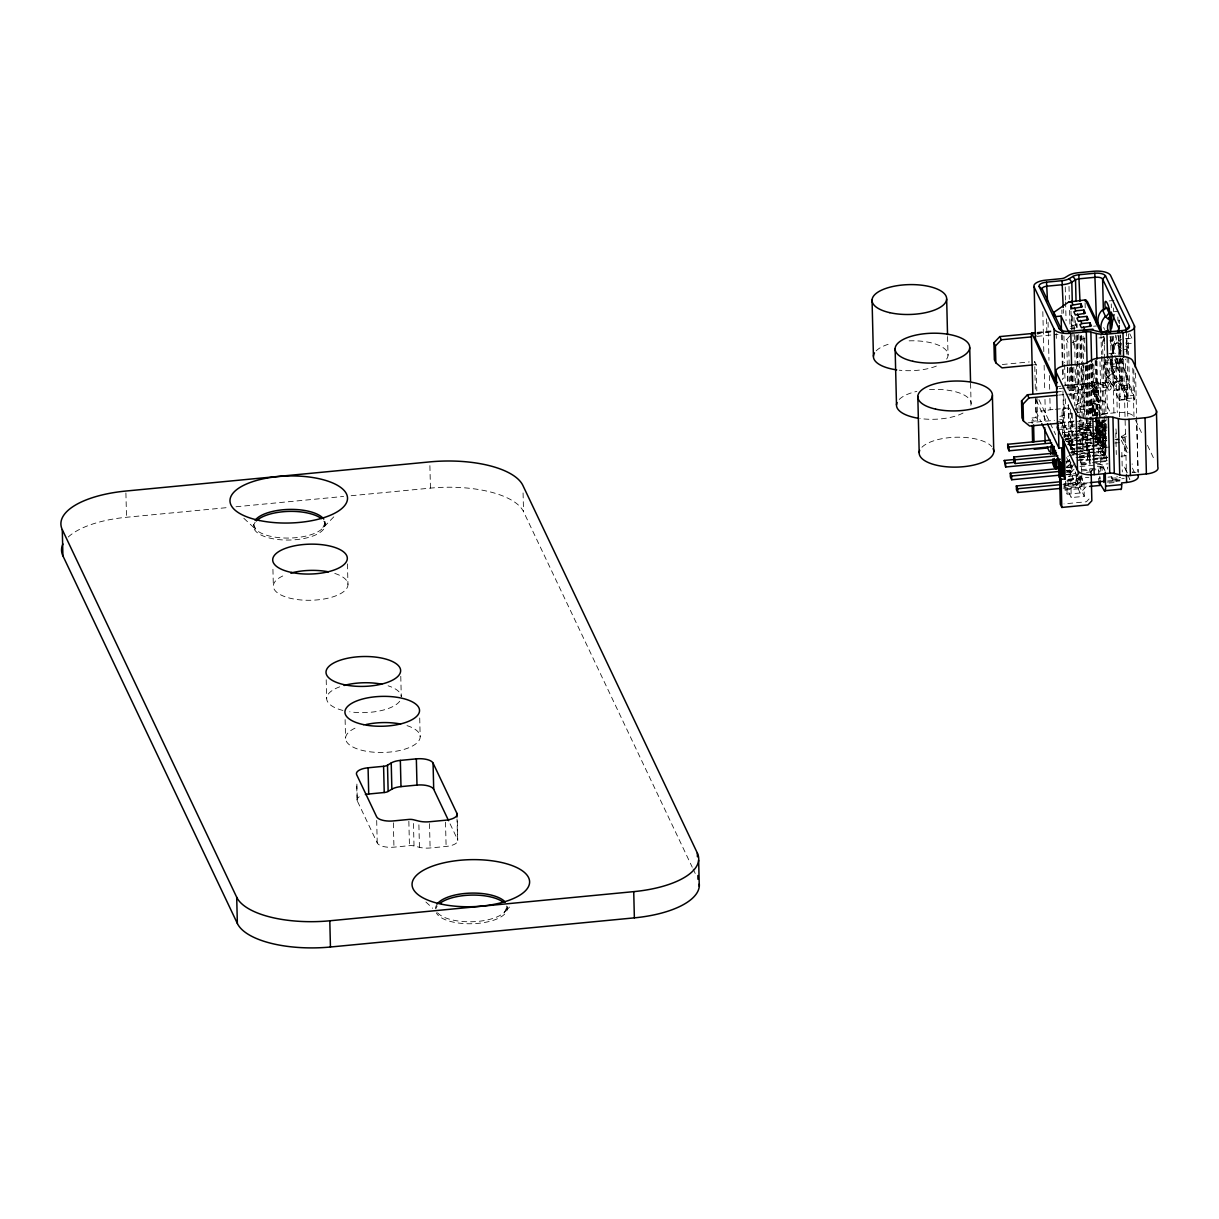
<?xml version="1.0" encoding="UTF-8"?>
<svg xmlns="http://www.w3.org/2000/svg" width="1219" height="1219" viewBox="0 0 1219 1219"><rect width="100%" height="100%" fill="white"/><g stroke="black" fill="none" stroke-linecap="round" stroke-linejoin="round"><path stroke-width="0.75" stroke-dasharray="5 3.75" d="M1128.444 333.854L1128.611 354.912M1136.032 472.362L1132.192 472.164L1136.215 471.768M437.575 912.757A35.778 14.323 -1.4 0 0 477.345 921.442A35.778 14.323 -1.4 0 0 507.195 906.646L504.468 912.239L509.542 907.043M1104.734 359.59L1104.185 362.378L1108.711 371.947L1114.623 372.648L1118.036 358.096M1110.783 359.575L1110.082 363.079L1114.623 372.648M1111.682 355.11L1115.781 335.073M1118.966 319.972L1118.432 322.441M1117.214 335.225L1113.038 353.525M1121.48 343.148L1119.118 353.449M1111.621 359.59L1108.711 371.947M1133.777 369.555L1134.904 397.805C1136.138 401.584 1124.802 402.529 1126.859 398.583L1125.289 359.026M1102.845 354.485L1102.433 337.617L1103.225 336.185M1110.539 336.566L1111.393 368.549L1119.621 367.666L1119.316 354.638M1120.627 358.127L1129.983 387.459L1129.754 389.288L1121.663 390.08L1121.952 388.221L1129.983 387.459L1134.615 399.664M1117.32 438.596L1116.116 439.937L1120.139 439.541M1125.899 342.829L1128.55 348.421L1126.066 351.529M1121.45 348.268C1114.806 344.459 1117.777 342.387 1121.45 339.354M1067.326 365.761L1066.686 339.552L1070.312 335.499M1069.596 459.578L1066.061 463.296L1067.57 466.481L1071.105 462.763M1074.975 463.479L1069.093 469.665L1070.602 472.85L1066.869 473.216M1070.602 472.85L1074.137 469.132M1068.377 476.4L1072.111 476.05L1075.646 472.332M1068.027 479.768L1073.619 479.235L1079.516 473.033M1063.943 483.486L1075.143 482.419L1081.024 476.218L1082.533 479.402L1076.651 485.604L1063.593 486.853M1065.101 490.053L1078.16 488.789L1084.057 482.602L1086.038 486.777L1080.156 492.979L1067.097 494.228L1065.101 490.053L1064.964 484.431L1084.057 482.602M1089.024 498.998L1086.419 501.756L1064.035 503.904M333.793 516.856L322.395 528.543L325.123 522.951L325.153 524.566M1121.663 390.08L1120.413 334.951M1108.071 376.808L1112.81 372.968L1118.966 380.176L1121.983 386.545L1117.259 390.385L1111.85 384.777L1108.071 376.808L1114.227 384.015L1117.259 390.385M1111.85 384.777L1116.589 380.938L1112.81 372.968M1114.227 384.015L1118.966 380.176M1118.707 381.318L1126.798 376.244L1127.621 377.966A6.141 2.453 -1.4 0 1 1122.714 380.922L1118.707 381.318L1119.575 416.898M1121.434 436.661L1128.169 432.44M1091.081 449.476L1071.227 448.577L1069.261 444.432L1072.918 442.207L1072.187 412.251M1076.072 404.982L1078.541 403.504A6.141 2.453 -1.4 0 1 1082.457 402.407L1098.456 400.868A6.141 2.453 -1.4 0 1 1105.618 402.681L1111.179 414.399M1129.663 389.303L1128.626 356.786M1072.065 342.554L1085.657 337.998M1059.829 416.395L1071.958 413.271M1126.569 400.442L1125.731 396.19L1133.761 395.428L1121.008 357.898M1098.395 402.285L1100.407 402.087M1106.822 356.344L1110.6 364.313L1118.631 363.552L1119.484 367.803M1119.423 400.274L1127.453 399.497M1109.168 300.925L1113.983 300.453M1114.379 311.622L1117.594 311.317M1070.206 328.475L1075.417 327.972M1093.55 326.235L1096.628 325.945M1037.217 332.315L1052.058 330.882M1037.674 334.265A14.308 5.729 -1.4 0 1 1046.847 331.675L1052.012 331.187M1036.958 333.031L1051.814 331.598M1036.973 333.168L1051.875 331.736M1037.14 336.337L1058.001 334.341M1098.928 337.953L1102.433 337.617M1125.457 338.775L1131.887 338.166L1132.161 339.004M1120.032 335.195L1120.291 342.981L1112.246 343.758L1112.475 352.916M1126.295 343.804L1132.725 343.179M1118.966 353.556L1118.935 350.097L1126.966 349.32L1126.859 334.753M1108.894 353.647L1113.724 353.19L1113.587 336.231M1002.292 364.511L1029.263 361.936M1032.143 364.984L1036.165 364.603L1036.805 390.827M1111.743 366.706L1119.773 365.944M1065.132 384.808A14.308 5.729 -1.4 0 0 1072.065 384.823L1087.577 383.345A6.125 2.453 -1.4 0 1 1090.533 383.345A6.826 6.293 17 0 1 1092.163 384.594L1092.864 385.295L1066.777 387.794M1093.382 382.583L1097.999 382.141A6.141 2.453 -1.4 0 1 1105.161 383.955L1105.983 385.661L1093.382 382.583L1092.91 363.856M1057.132 386.56L1060.85 386.194M1062.694 386.012L1090.533 383.345M1068.926 390.781L1107.263 387.109A2.56 2.301 -25.4 0 0 1109.717 384.518A2.56 2.301 -25.4 0 0 1107.157 382.416L1092.818 383.802L1097.572 384.991A14.308 5.729 -1.4 0 0 1108.239 385.646L1108.665 385.615A2.56 2.301 -25.4 0 1 1111.24 387.703A2.56 2.301 -25.4 0 1 1108.787 390.293L1066.076 394.392M1126.463 331.141L1128.032 395.779A6.141 0.99 84.5 0 1 1127.042 399.009L1118.996 399.786L1114.471 390.217A6.141 0.99 84.5 0 1 1113.191 382.217L1121.221 381.44L1120.291 342.981M1059.341 388.511L1064.918 387.977M1091.919 386.149L1095.942 385.768L1096.887 387.764L1092.864 388.145L1091.919 386.149L1092.026 390.278L1092.971 392.274L1096.993 391.893L1098.121 394.286L1094.113 394.666L1094.007 390.537L1098.029 390.156L1100.894 400.122A6.141 0.99 84.5 0 1 1099.919 401.615L1097.908 401.813L1093.367 392.244A6.141 0.99 84.5 0 1 1092.209 386.24L1094.22 386.057L1096.049 389.897L1092.026 390.278M1057.543 391.878L1061.338 391.512M1120.81 385.829L1128.855 385.067M1058.641 395.093L1064.217 394.56M1114.471 390.217L1122.501 389.455A6.141 0.99 84.5 0 1 1121.221 381.44M1094.007 390.537L1094.952 392.533L1098.974 392.137M1094.113 394.666L1095.058 396.663L1099.066 396.266M1118.996 399.786A6.141 0.99 84.5 0 0 1120.002 396.556L1128.032 395.779M1097.908 401.813A6.141 0.99 84.5 0 0 1098.883 400.32L1100.894 400.122M1126.859 398.583L1134.904 397.805M1091.447 403.291L1092.437 403.199A3.063 1.234 -1.4 0 1 1096.018 404.098L1096.216 404.495A3.063 1.234 -1.4 0 1 1093.763 405.988L1092.757 406.079L1091.447 403.291L1091.858 420.144M1100.666 407.74L1099.157 404.54L1079.074 406.476L1080.583 409.66L1100.666 407.74L1101.275 432.654L1092.407 433.492M1044.973 399.436L1045.293 412.753A6.141 2.453 -1.4 0 1 1050.184 409.782L1053.643 409.462M1055.364 409.294L1065.696 408.304A14.308 5.729 -1.4 0 0 1069.642 407.679M1035.784 398.43L1036.104 411.534L1044.333 410.757L1044.607 421.987M1094.601 415.283L1094.464 409.66L1095.47 409.569A3.063 1.234 -1.4 0 1 1099.05 410.483L1099.401 415.42M1077.2 412.479L1087.744 411.473L1090.136 412.083L1091.645 415.268L1106.715 413.82M1032.005 417.995L1036.028 417.599L1037.537 420.784L1033.514 421.18L1032.005 417.995L1032.143 423.602M1094.464 409.66L1095.79 412.449L1096.795 412.357A3.063 1.234 -1.4 0 0 1099.233 410.879M1093.458 416.014A14.308 5.729 -1.4 0 1 1101.275 414.125L1117.274 412.586A14.308 5.729 -1.4 0 1 1133.198 415.755M1028.105 422.856L1054.465 420.326M1059.57 419.839L1062.252 419.58L1072.918 442.207M1060.682 423.633A14.308 5.729 -1.4 0 1 1069.002 421.515L1074.168 421.012M1059.936 423.008L1086.144 420.494M1058.382 423.283L1063.76 422.764L1058.336 421.439M1092.498 421.576L1097.527 421.088A14.308 5.729 -1.4 0 1 1105.785 421.286M1078.266 423.222L1086.632 422.414L1088.14 425.599L1078.099 426.559M1094.662 421.637L1105.968 420.555M1072.705 454.276L1102.479 451.426L1101.153 448.638L1100.513 422.414L1101.519 422.323A3.063 1.234 -1.4 0 1 1105.1 423.222L1106.029 453.59A3.063 1.234 -1.4 0 1 1103.576 455.083L1092.285 456.165M1061.444 426.193L1091.401 423.313M68.218 537.046A79.738 31.923 -1.4 0 1 126.517 517.267L228.456 507.485M235.998 506.769L343.606 496.438M351.148 495.722L430.444 488.118A79.738 31.923 -1.4 0 1 523.53 511.675L692.255 867.242M1060.865 427.945L1074.427 426.635M1077.946 426.3L1090.441 425.096M1105.603 423.922L1096.186 424.822L1097.694 428.021L1110.875 426.757M1087.759 426.193L1089.116 430.475L1087.759 426.193L1104.429 424.593L1106.06 428.006M1100.513 422.414L1101.839 425.202L1102.845 425.111A3.063 1.234 -1.4 0 0 1105.283 423.618M1057.345 429.911L1091.035 426.68M1087.79 427.686L1104.475 426.086L1106.09 429.515M1078.327 428.875L1090.822 427.686M1081.131 432.943L1091.173 431.968L1089.664 428.783L1079.607 429.743L1081.162 433.08L1090.594 432.166L1092.727 436.646M1089.085 428.981L1079.638 429.88L1079.379 420.296M1073.329 431.267L1063.958 432.166L1065.284 434.97L1065.421 440.592M1075.204 431.099L1090.213 429.652M1062.602 432.745L1073.832 431.663M1075.707 431.48L1090.685 430.048M1092.376 459.03L1105.511 457.765L1104.185 454.977L1103.545 428.783L1104.551 428.692A3.063 1.234 -1.4 0 1 1106.319 428.738M1092.666 430.139L1099.767 429.454L1101.275 432.654M1065.635 439.114L1099.325 435.884L1099.203 431.206L1106.745 430.475M1065.284 434.97L1091.523 432.44M1103.545 428.783L1104.871 431.587L1105.862 431.48L1106.227 446.444M1064.111 435.93L1097.801 432.699L1099.325 435.884M1090.502 433.903L1078.007 435.107L1082.381 446.459L1098.456 444.905L1098.426 437.789L1095.744 430.825M1063.928 437.012L1082.198 435.259L1084.148 439.312L1081.603 335.301M1092.681 435.168L1082.64 436.128L1082.274 420.997M1099.203 431.206L1100.711 434.391L1106.364 433.842M1065.345 438.749L1091.386 436.25M1063.425 439.983L1083.523 438.063L1083.843 451.167L1071.531 452.34M1093.428 438.139L1106.395 436.905M1078.983 430.597L1082.35 439.328L1098.426 437.789M1065.97 441.202L1077.23 440.12M1079.12 439.937L1094.144 438.49M1096.018 438.322L1105.999 437.21M1066.655 441.537L1074.107 440.821M1075.966 440.638L1090.853 439.206M1095.317 439.465L1106.441 438.398M1067.981 442.238L1100.833 439.069L1102.342 442.268L1070.526 445.316M1121.419 437.377L1124.101 437.118A6.141 2.453 -1.4 0 0 1127.666 436.204M1067.478 444.386L1106.913 440.608M1115.05 439.678L1118.813 439.328M1069.292 445.042L1098.136 442.223L1099.447 445.011L1091.95 445.727M1069.916 445.605L1077.23 444.905M1079.044 444.737L1086.358 444.036L1087.531 458.938L1078.739 459.776M1087.18 445.682L1090.761 445.484M1092.194 445.209L1106.745 443.945M1114.669 443.046L1120.322 442.512M1090.076 445.91L1071.333 447.708L1070.008 444.92L1070.099 448.668M1070.16 448.683L1073.909 448.318M1075.783 448.135L1090.761 446.703M1092.056 446.565L1103.865 445.453L1105.374 448.638L1092.27 449.887M1070.206 449.552L1077.246 448.882M1078.998 448.714L1082.518 448.379L1083.843 451.167M1081.101 464.759L1089.893 463.921L1088.719 449.019L1094.053 448.501M1095.82 448.333L1110.037 446.962M1071.394 451.487L1105.145 448.135M1075.417 451.502L1090.396 450.07M1069.474 452.737L1089.573 450.801L1089.893 463.921M1072.019 453.94L1077.657 453.407M1079.531 453.224L1094.555 451.792M1096.43 451.609L1105.816 450.71M1074.03 454.992L1066.503 455.723A6.141 2.453 -1.4 0 0 1068.301 456.394M1075.905 454.809L1102.25 452.295A3.063 1.234 -1.4 0 1 1105.831 453.194L1105.1 423.222M1079.272 455.906L1087.897 455.068A14.308 5.729 -1.4 0 1 1090.67 454.916M1079.165 456.592L1090.426 455.51M1092.315 455.327L1105.45 454.077M1076.057 457.674L1104.185 454.977M1079.105 457.43L1090.396 456.333M1079.638 457.811L1086.678 457.14M1079.623 458.009L1090.578 456.957M1095.028 458.405L1107.477 457.216M1066.153 461.193L1069.947 460.843L1068.621 458.054M1065.955 461.513L1069.688 461.163L1070.343 462.55L1066.625 462.915M1077.383 460.462L1090.502 459.197M1120.992 456.196L1124.558 455.845A6.141 2.453 -1.4 0 0 1127.712 455.129M1090.929 460.005L1080.171 461.041L1081.497 463.829L1081.725 473.201M1092.727 459.822L1105.283 458.618A3.063 1.234 -1.4 0 1 1107.812 458.832M1080.247 462.961L1089.039 462.123M1094.769 461.757L1107.202 460.569M1081.497 463.829L1090.456 462.961M1092.254 462.793L1106.593 461.407A3.063 1.234 -1.4 0 0 1107.705 461.209M1066.259 466.283L1072.354 465.597M1081.009 464.957L1090.136 464.073M1066.076 467.654L1076.484 466.664M1066.793 467.791L1070.556 467.441L1071.882 470.229L1066.229 470.763M1079.943 466.511L1108.117 463.814M1065.863 471.006L1074.533 470.184M1081.466 469.696L1107.751 467.182M1067.097 471.524L1074.67 470.793L1075.996 473.582L1066.534 474.496M1066.518 472.408L1073.467 471.738M1082.182 470.9L1098.456 469.528L1099.782 472.317M1086.54 472.362L1093.58 471.692M1066.412 474.8L1075.737 473.917L1076.392 475.303L1068.941 476.019M1067.996 479.341L1088.902 477.345M1068.591 479.387L1077.916 478.488L1078.571 479.89L1078.373 471.463M1066.93 480.911L1082.533 479.402M1067.189 481.094L1076.606 480.179L1077.931 482.983L1062.861 484.415M1107.995 477.162L1111.774 476.797L1113.13 481.078L1120.535 480.377M1111.774 476.797L1111.804 478.29L1120.688 477.437M1113.099 479.585L1124.208 478.518M1063.699 485.177L1080.72 483.547L1082.045 486.335L1063.136 488.149M1080.004 487.356L1066.96 488.606L1071.211 497.581L1084.27 496.316L1080.004 487.356L1079.684 474.252L1083.95 483.212L1088.46 482.785M1107.599 480.941L1120.109 479.905M1064.964 484.431L1065.635 485.817L1088.232 483.653M1107.309 482.099L1119.941 480.972L1116.863 476.157M1109.077 483.044L1116.223 482.358L1116.025 477.696M356.893 784.076L357.304 800.929L377.235 842.923A14.323 5.729 -1.4 0 0 393.95 847.159L409.447 845.666A6.141 2.453 -1.4 0 1 414.018 845.956L419.443 847.312A14.308 5.729 -1.4 0 0 430.109 847.982L446.108 846.443A14.323 5.729 -1.4 0 0 457.521 839.51L457.018 818.909M1104.185 362.378L1110.082 363.079M1095.454 455.175A14.308 5.729 -1.4 0 1 1098.548 455.738L1103.987 457.095A6.141 2.453 -1.4 0 0 1107.66 457.445M1125.64 346.044L1128.55 348.421M1117.853 342.554L1120.764 344.931M243.83 518.288L255.99 529.579L253.582 524.505L253.963 528.376M425.903 901.999L432.654 908.262M1121.983 386.545L1116.589 380.938M1111.347 368.504L1110.6 364.313M1111.027 386.834L1109.503 383.65M1105.633 373.136L1109.381 381.029M1110.905 369.951L1115.126 378.85M1129.815 333.793L1131.887 338.166M1104.597 329.465L1103.789 327.759A6.141 2.453 -1.4 0 0 1103.652 327.53M1114.852 355.582L1118.631 363.552L1116.863 358.02M1115.217 359.91L1127.438 395.764M1108.62 356.177L1112.368 364.054M1123.75 388.053L1127.529 396.023M1121.952 388.221L1127.042 399.009M1135.575 420.159L1142.721 435.229M1147.475 445.27L1154.622 460.325M1107.157 382.416L1108.665 385.615M1107.263 387.109L1108.787 390.293M1121.51 436.143L1129.449 452.874M1121.282 440.181L1127.758 453.834M1134.569 472.637L1132.299 467.852L1132.146 463.875M1099.919 401.615L1095.378 392.046A6.141 0.99 84.5 0 1 1094.22 386.057M1092.209 386.24L1098.883 400.32M1066.686 339.552L1067.996 342.31M1127.331 472.865L1124.101 466.024L1129.8 479.478L1129.769 477.985M1102.235 437.575L1103.744 440.76M1094.875 426.528L1096.292 429.515M1096.338 417.203L1096.948 434.436A3.063 1.234 -1.4 0 1 1095.607 435.716M1099.05 410.483L1099.965 440.836A3.063 1.234 -1.4 0 1 1097.527 442.329L1096.795 412.357M1102.174 420.585L1102.997 447.175A3.063 1.234 -1.4 0 1 1100.544 448.668L1099.858 420.601M1095.104 435.884L1096.43 438.672L1095.79 412.449M1090.639 433.674L1092.757 438.154M1111.804 478.29L1113.13 481.078M1075.539 408.487L1077.047 411.672M1103.134 466.648L1104.658 469.833M1087.211 445.819L1085.672 442.497L1083.036 334.707M1088.719 449.019L1089.573 450.801M1069.261 444.432L1068.301 405.104A7.162 6.461 -25.4 0 0 1062.069 412.281L1063.577 415.481A7.162 6.461 -25.4 0 1 1069.764 408.35M1091.188 473.642L1089.679 470.458A7.162 6.461 -25.4 0 1 1091.173 466.146M1036.165 364.603L1034.657 361.418L1035.388 391.375M1071.867 465.749L1072.522 467.136M1038.908 399.68L1055.654 434.589M1066.534 457.521L1070.434 465.734M1036.089 399.954L1046.694 422.292M1072.111 476.05L1073.619 479.235M1075.143 482.419L1076.651 485.604M1078.16 488.789L1080.156 492.979M1036.104 411.534L1040.996 421.85M693.078 868.964L696.339 875.836M450.085 823.831L457.521 839.51M1114.486 377.448L1114.958 378.469M1115.934 428.905L1116.421 434.391M1094.083 433.568L1098.456 444.905M1109.976 336.673L1115.415 353.525M1103.561 336.734L1104.719 340.299M1112.307 363.887L1110.92 359.559M1114.196 353.525L1109.275 338.074M1123.522 387.383L1114.669 359.59M1104.749 344.078L1102.433 336.794M1117.092 363.658L1123.049 362.195A10.285 9.295 -44.5 0 1 1122.745 357.99M1099.812 476.126L1099.949 479.25L1099.873 476.218M1119.423 320.186L1119.575 323.812M1117.823 316.97L1117.975 320.734M1118.57 335.804L1119.24 352.748M1112.018 336.505L1112.246 343.24M1136.824 425.568L1138.196 472.85M357.06 799.816L356.695 784.67M1135.544 373.105L1137.967 471.723M1132.786 368.123L1133.975 416.822M1126.798 376.244L1127.804 417.447M1123.628 359.163L1126.402 472.972M1122.166 358.447L1122.714 380.922M1124.101 437.118L1124.558 455.845M1121.846 452.356L1122.318 471.936M1119.057 358.096L1120.002 396.556M1115.949 358.264L1117.274 412.586M1115.781 432.943L1116.314 454.565M1112.657 360.245L1113.191 382.217M1111.256 303.927L1111.362 307.721M1112.048 336.17L1112.475 353.251M1112.52 355.14L1113.953 413.942M1107.599 359.895L1108.239 385.646M1106.166 359.986L1107.477 413.729M1105.343 359.437L1105.983 385.661M1107.431 467.624L1107.461 469.132M1104.064 336.627L1106.273 426.543M1106.456 455.799L1106.593 461.407M1104.871 431.587L1105.511 457.765M1102.89 356.359L1104.307 414.414M1104.353 416.288L1105.283 458.618M1100.955 333.473L1101.473 354.394M1101.519 356.298L1102.966 415.252M1103.012 417.157L1103.987 457.095M1102.845 425.111L1103.576 455.083M1102.357 420.997L1102.997 447.175M1101.839 425.202L1102.479 451.426M1099.995 361.677L1101.275 414.125M1101.519 422.323L1102.25 452.295M1102.159 470.488L1101.763 454.291L1100.239 451.106L1100.772 472.713M1100.711 434.391L1100.833 439.069M1099.157 404.54L1099.965 440.836L1099.919 436.829M1097.999 382.141L1098.456 400.868M1098.029 390.156L1098.121 394.286M1098.852 420.707L1099.447 445.011M1096.993 361.068L1097.572 384.991M1096.231 360.641L1098.548 455.738M1096.033 360.397L1097.39 415.405M1097.588 419.793L1098.136 442.223M1098.456 469.528L1098.73 480.774M1095.165 360.443L1097.222 444.722L1095.713 441.537L1095.576 435.914M1096.018 404.098L1096.292 415.329M1094.952 392.533L1095.058 396.663M1095.47 409.569L1095.607 415.191M1095.652 417.066L1096.201 439.541A3.063 1.234 -1.4 0 1 1099.782 440.44M1093.839 364.74L1095.073 415.313M1093.763 405.988L1093.992 415.344M1092.361 363.43L1093.641 415.877M1091.66 363.978L1092.163 384.594M1092.757 406.079L1092.986 415.45M1092.437 403.199L1092.773 416.288M1090.944 363.993L1092.224 416.426M1090.868 364.237L1092.148 416.685M1089.527 364.542L1090.761 415.115M1090.807 416.989L1090.99 424.486M1089.024 365.197L1090.35 419.504M1090.396 421.378L1090.99 445.727M1088.095 365.106L1089.436 419.427M1089.481 421.302L1089.664 428.783M1087.119 364.938L1087.577 383.345M1087.135 366.477L1088.323 415.176M1085.093 302.845L1085.23 308.453M1086.678 365.67L1088.14 425.599M1085.702 365.685L1086.921 415.13M1086.967 417.035L1087.897 455.068M1084.544 337.892L1084.91 353.022M1085.26 366.218L1087.531 458.938M1083.188 365.7L1084.422 416.273M1080.842 335.956L1081.527 364.435M1081.573 366.325L1082.457 402.407M1083.95 483.212L1084.27 496.316M1080.186 335.895L1080.796 360.489M1080.979 368.047L1082.228 419.107M1082.198 435.259L1082.518 448.379M1078.724 334.6L1079.364 361.083M1079.424 362.972L1080.72 415.069M1080.704 415.923L1081.162 433.08M1081.771 475.075L1082.045 486.335M1077.032 323.858L1077.124 327.637M1077.306 335.195L1079.333 418.407M1080.537 476.05L1080.72 483.547M1076.59 323.629L1076.682 327.423M1076.88 335.027L1078.541 403.504M1075.508 320.658L1075.691 328.231M1075.889 335.789L1076.529 362.272M1076.575 364.161L1077.779 413.332M1074 317.473L1074.366 332.604M1074.411 334.494L1076.27 410.133M1077.748 471.753L1077.931 482.983M1072.537 316.178L1072.964 329.663M1072.903 331.309L1073.436 348.68M1073.787 367.239L1074.823 405.729M1076.468 474.557L1076.606 480.179M1071.303 315.431L1071.623 328.536M1072.583 367.864L1073.406 401.584M1070.983 311.104L1071.44 330.014M1072.37 367.833L1073.192 401.874M1074.122 448.287L1074.259 453.91M1071.623 366.431L1072.065 384.823M1069.002 286.389L1069.307 299.264M1069.581 310.296L1069.992 326.86A14.308 5.729 -1.4 0 1 1077.093 324.544M1071.09 367.33L1071.867 399.146M1070.206 367.178L1070.891 395.703M1071.318 412.814L1072.293 452.752M1068.834 351.179L1069.215 366.172M1069.261 368.031L1069.947 396.129M1070.267 409.249L1071.471 453.346M1071.745 464.591L1071.882 470.229M1070.419 461.803L1071.211 497.581M1067.676 367.193L1068.316 393.417M1068.591 404.647L1069.002 421.515M1069.566 445.834L1069.383 438.322L1068.073 435.533L1068.301 444.92M1067.372 367.635L1067.89 388.252M1065.238 286.953L1065.558 300.072M1065.604 301.946L1066.061 320.688M1063.288 309.397L1063.379 313.207M1063.928 336.033L1064.583 362.652M1064.629 364.557L1065.147 385.478M1065.467 398.796L1065.696 408.304M1066.96 488.606L1067.097 494.228M1061.856 309.961L1061.947 313.633M1062.298 334.935L1063.09 367.269M1063.136 369.174L1063.364 378.682M1063.791 395.794L1064.812 437.636M1065.513 481.139L1065.635 485.817M1061.566 334.798L1062.663 379.734M1062.938 390.964L1064.096 437.804M1062.069 412.281L1062.618 434.573M1056.187 333.397L1056.37 340.893M1048.05 322.304L1048.98 360.336M1049.346 375.559L1049.727 390.766M1049.909 398.369L1050.184 409.782M1046.527 318.799L1046.847 331.675M1042.824 311.607L1043.814 351.895M1044.134 365.212L1044.744 390.278M1036.988 398.308L1037.537 420.784M1035.571 398.872L1036.028 417.599M970.583 383.269L971.086 403.87M947.574 336.535L948.032 355.262M523.073 492.948L523.53 511.675M457.293 820.814L457.765 840.638M445.514 822.094L446.108 846.443M429.896 465.643L430.444 488.118M429.515 823.633L430.109 847.982M419.717 717.991L420.174 736.718M418.894 824.836L419.443 847.312M413.47 823.48L414.018 845.956M408.853 821.316L409.447 845.666M400.777 676.271L401.28 696.872A37.317 14.933 -1.4 0 0 388.084 685.794M393.356 822.81L393.95 847.159M376.686 820.448L377.235 842.923M347.461 563.909L347.964 584.51M345.114 719.606L345.571 738.333M326.204 679.76L326.662 698.502M272.934 569.288L273.346 586.141M125.907 492.918L126.517 517.267M507.195 906.646L507.226 908.262M1127.042 354.79L1126.966 349.32M1118.829 335.53L1118.935 350.097M1113.358 307.95L1113.389 311.729M1082.35 439.328L1082.381 446.459M1095.47 433.278A3.063 1.234 -1.4 0 1 1096.75 434.025M1102.814 446.779A3.063 1.234 -1.4 0 0 1099.233 445.88L1098.502 415.938A3.063 1.234 -1.4 0 1 1100.269 415.984M1113.282 372.572A12.312 11.459 49.2 0 1 1110.265 363.11M1117.351 380.206A12.175 9.234 -11.5 0 1 1113.328 372.664M1111.88 384.762A18.498 14.948 -48.9 0 1 1109.442 371.963M1107.873 376.976A18.529 17.538 -13.7 0 1 1104.292 362.409M1113.206 353.388A16.319 15.314 9.8 0 1 1117.214 342.021M1117.518 363.43A16.319 13.211 -45.2 0 1 1121.922 349.792M1119.332 353.586A10.285 9.082 -9.8 0 1 1121.51 346.882M1077.291 412.251A7.162 6.461 -25.4 0 1 1077.474 412.86M1075.783 409.066A7.162 6.461 -25.4 0 1 1075.966 409.675M1095.851 463.327A7.162 6.461 -25.4 0 1 1103.728 469.117M1097.374 466.511A7.162 6.461 -25.4 0 1 1105.084 471.037M1091.295 472.347A7.162 6.461 -25.4 0 1 1092.681 469.33M324.894 521.366A35.778 14.323 -1.4 0 1 289.619 538.051A35.778 14.323 -1.4 0 1 253.765 523.042M323.812 521.107A35.778 14.323 -1.4 0 1 289.132 540.047A35.778 14.323 -1.4 0 1 255.137 522.311M435.655 908.201A35.778 14.323 -1.4 0 1 436.707 904.711M506.632 906.037A35.778 14.323 -1.4 0 1 478.092 923.362A35.778 14.323 -1.4 0 1 436.326 912.787M435.853 908.81A35.778 14.323 -1.4 0 1 437.21 906.007M357.304 800.929A14.323 5.729 -1.4 0 1 362.409 795.291M406.994 725.625A37.317 14.933 -1.4 0 1 410.498 747.003A37.317 14.933 -1.4 0 1 356.877 748.771A37.317 14.933 -1.4 0 1 357.045 727.286M399.71 701.245A37.317 14.933 -1.4 0 1 349.685 711.789M342.92 710.448A37.317 14.933 -1.4 0 1 341 686.388M334.768 573.433A37.317 14.933 -1.4 0 1 338.272 594.811A37.317 14.933 -1.4 0 1 284.652 596.579A37.317 14.933 -1.4 0 1 284.819 575.078M909.115 340.848A37.317 14.933 -1.4 0 1 946.218 359.62M936.36 366.081A37.317 14.933 -1.4 0 1 899.211 370.195M876.156 350.843A37.317 14.933 -1.4 0 1 891.455 343.347M929.533 389.592A37.317 14.933 -1.4 0 1 970.004 407.192M963.025 413.043A37.317 14.933 -1.4 0 1 919.781 418.483M899.226 399.451A37.317 14.933 -1.4 0 1 916.84 391.39M921.914 447.266A37.317 14.933 -1.4 0 1 957.54 437.21A37.317 14.933 -1.4 0 1 991.794 446.611"/><path stroke-width="1.5" d="M1110.357 332.117L1114.059 314.593M1119.362 325.656L1117.899 332.162M1103.896 482.495L1103.865 474.328M1032.828 393.082L1031.381 333.701L1035.358 332.482M1069.368 332.939L1069.855 331.324L1092.955 329.16M1084.88 331.461L1085.367 329.846A11.245 4.495 -1.4 0 1 1093.748 330.364L1099.172 331.72A9.203 3.687 -1.4 0 0 1106.029 332.147L1122.029 330.608A9.203 3.687 -1.4 0 0 1129.373 326.159L1105.542 275.966A9.203 3.687 -1.4 0 0 1094.799 273.239L1078.8 274.778A9.203 3.687 -1.4 0 0 1072.933 276.423L1069.215 278.663A11.245 4.495 -1.4 0 1 1062.039 280.675L1046.527 282.168A9.203 3.687 -1.4 0 0 1039.197 286.617L1059.128 328.612L1062.206 331.126L1042.275 289.132L1039.197 286.617M1105.526 333.762L1106.029 332.147M1121.526 332.223L1122.029 330.608M1111.103 319.439L1110.113 320.627A10.285 9.295 -44.5 0 0 1107.934 330.319L1108.528 332.193M1108.604 317.443L1110.113 320.627L1105.755 317.062L1109.061 312.978L1106.425 307.401L1109.32 309.778M1032.143 364.984L1002.018 367.879L995.847 362.835L994.338 359.651L993.927 342.783L999.809 336.596L1035.099 333.214M995.847 362.835L995.435 345.983L1001.332 339.781L1031.457 336.886M1105.542 275.966L1102.601 279.06L1103.378 310.906M1058.382 423.283L1029.613 426.041L1023.457 421.012L1021.949 417.812L1021.522 400.96L1027.419 394.758L1057.543 391.878M1023.457 421.012L1023.046 404.144L1028.927 397.958L1056.782 395.276M1125.777 330.913A6.141 2.453 -1.4 0 0 1126.417 329.267L1129.373 326.159M1106.364 307.447L1102.829 310.586L1105.755 317.062M1053.902 316.148L1053.81 312.399L1068.606 302.068L1085.382 299.889L1087.424 301.565L1102.479 333.29M456.881 813.302A14.323 5.729 -1.4 0 1 445.468 820.219L429.469 821.758A14.308 5.729 -1.4 0 1 418.803 821.088L413.378 819.732A6.141 2.453 -1.4 0 0 408.807 819.442L393.31 820.936A14.323 5.729 -1.4 0 1 376.595 816.7L356.664 774.705A14.323 5.729 -1.4 0 1 368.077 767.787L383.589 766.294A6.141 2.453 -1.4 0 0 387.505 765.197L391.223 762.957A14.308 5.729 -1.4 0 1 400.35 760.397L416.349 758.858A14.323 5.729 -1.4 0 1 433.065 763.094L456.881 813.302L456.973 817.035M365.38 794.498A14.323 5.729 -1.4 0 1 368.717 794.011L384.229 792.518A6.141 2.453 -1.4 0 0 388.145 791.421L391.863 789.181A14.308 5.729 -1.4 0 1 400.99 786.621L416.989 785.082A14.323 5.729 -1.4 0 1 433.705 789.318L448.592 820.692M1085.047 300.971L1086.22 300.331M1070.831 305.436L1080.857 303.653L1082.381 306.838L1072.354 308.62L1070.831 305.436L1070.937 309.215M1075.859 310.799L1073.863 311.805L1075.371 314.99L1085.398 313.222L1083.889 310.037L1075.859 310.799L1074.335 307.615M1078.876 317.169L1076.895 318.174L1078.404 321.359L1088.43 319.591L1086.906 316.407L1078.876 317.169L1077.367 313.984M1081.908 323.553L1079.912 324.559L1081.421 327.743L1091.447 325.961L1089.938 322.776L1081.908 323.553L1080.384 320.368M1082.944 330.928L1084.925 329.922L1083.417 326.738M1107.919 330.319L1102.144 332.33L1102.494 333.427M1031.381 333.701L1035.099 333.351M1034.169 287.09L1054.1 329.084A14.308 5.729 -1.4 0 0 1070.815 333.32L1086.312 331.827A6.141 2.453 -1.4 0 1 1090.883 332.117L1096.308 333.473A14.308 5.729 -1.4 0 0 1106.974 334.143L1122.973 332.604A14.308 5.729 -1.4 0 0 1134.386 325.686L1110.57 275.479A14.308 5.729 -1.4 0 0 1093.854 271.243L1077.855 272.782A14.308 5.729 -1.4 0 0 1068.728 275.342L1065.01 277.582A6.141 2.453 -1.4 0 1 1061.094 278.679L1045.582 280.172A14.308 5.729 -1.4 0 0 1034.169 287.09L1035.434 338.608L1055.364 380.602A14.308 5.729 -1.4 0 0 1057.437 382.629M1056.218 372.252L1057.589 428.433L1077.52 470.427A14.308 5.729 -1.4 0 0 1094.22 474.663L1109.732 473.17A6.141 2.453 -1.4 0 1 1114.303 473.46L1119.728 474.816A14.308 5.729 -1.4 0 0 1130.394 475.486L1146.393 473.947A14.308 5.729 -1.4 0 0 1157.806 467.014L1156.435 410.833L1132.603 360.626A14.308 5.729 -1.4 0 0 1115.903 356.405L1099.904 357.929A14.308 5.729 -1.4 0 0 1090.776 360.504L1087.043 362.729A6.141 2.453 -1.4 0 1 1083.142 363.826L1067.631 365.319A14.308 5.729 -1.4 0 0 1056.218 372.252L1076.133 414.247A14.308 5.729 -1.4 0 0 1092.849 418.467L1108.361 416.989A6.141 2.453 -1.4 0 1 1112.932 417.264L1118.356 418.62A14.308 5.729 -1.4 0 0 1129.007 419.29L1145.022 417.751A14.308 5.729 -1.4 0 0 1156.435 410.833M1054.237 446.474L1009.073 450.817L1007.763 448.028L1007.671 444.28L1050.458 440.166M1007.671 444.28L1008.982 447.068L1051.784 442.954M1034.2 449.278L1047.258 448.013M1047.502 424.014L1058.93 448.059L1061.734 447.8L1062.191 466.527L1063.395 466.405M1060.286 459.228L1015.122 463.555L1013.812 460.767L1013.72 457.018L1056.507 452.919M1054.816 462.291L1005.66 466.999L1004.243 460.462L1015.549 459.38M1013.72 457.018L1015.031 459.807L1057.833 455.708M1004.243 460.462L1005.568 463.25L1014.985 462.351M1057.163 458.374L1056.751 467.09L1060.21 466.77M1060.865 475.044L1011.709 479.753L1010.383 476.964L1010.292 473.216L1059.265 468.523M1010.292 473.216L1011.618 476.004L1060.576 471.311M1059.616 476.157L1063.623 475.776L1065.147 478.96L1061.124 479.341L1059.616 476.157L1060.301 504.255L1061.81 507.439L1087.927 504.94L1091.843 500.811L1091.188 473.642M1061.246 488.331L1017.758 492.506L1016.433 489.718L1016.341 485.97L1059.661 481.81M1016.341 485.97L1017.667 488.758L1059.098 484.781M1089.969 482.633L1104.033 481.292M1138.058 475.517A14.308 5.729 -1.4 0 1 1126.63 482.45L1121.617 482.937L1121.663 484.613A8.183 1.31 84.5 0 1 1120.49 489.215L1104.414 490.754L1100.148 483.913L1100.01 480.804L1100.102 485.436L1089.557 486.442M1104.414 490.754A8.183 1.31 84.5 0 0 1105.587 486.152L1121.663 484.613M62.276 529.64L236.699 897.23A79.738 31.923 -1.4 0 0 329.8 920.787L633.728 891.638A79.738 31.923 -1.4 0 0 697.329 853.041L522.89 485.452A79.738 31.923 -1.4 0 0 429.804 461.894L125.862 491.044A79.738 31.923 -1.4 0 0 62.276 529.64L62.916 555.864L237.355 923.453A79.738 31.923 -1.4 0 0 330.44 947.011L634.368 917.861A79.738 31.923 -1.4 0 0 699.279 883.988M1068.789 332.254L1061.109 316.087L1055.776 316.544L1053.81 312.399M1068.606 302.068L1070.983 302.312M1072.933 276.423L1075.524 279.882L1076.042 300.803M1069.215 278.663L1071.806 282.122L1072.263 301.139M1126.417 329.267L1102.601 279.06A6.141 2.453 -1.4 0 0 1095.439 277.246L1079.44 278.785A6.141 2.453 -1.4 0 0 1075.524 279.882L1071.806 282.122A14.308 5.729 -1.4 0 1 1062.678 284.682L1047.167 286.16A6.141 2.453 -1.4 0 0 1042.275 289.132M1085.382 299.889L1100.422 331.614M1071.318 301.245L1072.827 304.43M1031.64 332.848L1057.467 388.693M1098.776 482.648L1100.102 485.436M1041.803 423.572L1062.191 466.527M999.809 336.596L1001.332 339.781M1027.419 394.758L1028.927 397.958M1062.678 475.166L1063.349 476.553L1063.075 465.688M1047.243 447.068L1049.376 451.563M1053.536 460.325L1052.866 458.923L1053.003 464.546L1054.511 467.73L1054.283 458.374M1056.751 467.09L1057.406 468.492M993.927 342.783L995.435 345.983M1021.522 400.96L1023.046 404.144M1099.797 328.52L1098.578 324.635A16.319 15.314 9.8 0 1 1102.098 310.144M1094.799 273.239L1096.582 324.071M1078.8 274.778L1079.988 301.261M1062.039 280.675L1063.227 307.508M1046.527 282.168L1047.532 301.383M1111.682 328.201L1111.027 311.912L1118.783 328.246L1118.798 331.888M1110.387 332.802L1109.564 312.079C1109.656 305.999 1103.286 293.215 1105.328 308.727M1145.022 417.751L1146.393 473.947M1134.386 325.686L1135.407 367.407M1129.007 419.29L1130.394 475.486M1122.973 332.604L1123.583 357.258M1126.447 474.861L1126.63 482.45M1118.356 418.62L1119.728 474.816M1112.932 417.264L1114.303 473.46M1106.974 334.143L1107.553 358.051M1108.361 416.989L1109.732 473.17M1105.252 472.302L1105.587 486.152M1096.308 333.473L1096.948 359.224M1090.883 332.117L1091.614 362.104M1092.849 418.467L1094.22 474.663M1089.938 322.776L1090.03 326.524M1086.906 316.407L1086.998 320.155M1086.312 331.827L1087.074 363.11M1083.889 310.037L1083.981 313.771M1080.857 303.653L1080.948 307.401M1076.133 414.247L1077.52 470.427M1070.815 333.32L1071.577 364.588M1061.109 316.087L1061.475 331.05M1064.217 441.507L1065.147 478.96M1062.709 438.307L1063.623 475.776M1061.581 463.068L1061.901 476.172M1061.124 479.341L1061.81 507.439M1060.103 461.757L1060.484 476.736M1058.427 427.458L1058.93 448.059M1058.625 459.746L1059.052 477.299M1054.1 329.084L1055.364 380.602M1055.532 450.314L1055.624 454.062M1055.761 459.685L1055.989 469.056M1054.008 447.129L1054.191 454.626M1052.53 445.194L1052.759 454.245M1051.113 445.621L1050.687 454.352M1044.744 427.61L1045.11 442.588M1033.605 424.928L1034.017 441.781M1032.188 425.477L1032.6 442.345M1017.667 488.758L1017.758 492.506M1015.031 459.807L1015.122 463.555M1011.618 476.004L1011.709 479.753M1008.982 447.068L1009.073 450.817M1005.568 463.25L1005.66 466.999M992.403 395.505L993.775 451.685M969.714 347.689L970.537 381.395M946.66 299.082L947.529 334.661M917.816 396.449L919.187 452.645M895.127 348.634L896.498 404.83M872.057 300.026L873.429 356.222M698.639 860.157L699.279 886.365M697.329 853.041L697.42 856.789M697.877 875.516L697.969 879.265M633.728 891.638L634.368 917.861M433.065 763.094L433.705 789.318M416.349 758.858L416.989 785.082M400.35 760.397L400.99 786.621M391.223 762.957L391.863 789.181M387.505 765.197L388.145 791.421M383.589 766.294L384.229 792.518M368.077 767.787L368.717 794.011M329.8 920.787L330.44 947.011M236.699 897.23L237.355 923.453M1101.946 332.406A16.335 15.039 -18.1 0 1 1105.206 316.605M1063.456 332.193A6.141 2.453 -1.4 0 1 1062.343 331.355M1035.434 338.608A14.308 5.729 -1.4 0 1 1035.845 335.819M1069.871 331.324A9.203 3.687 -1.4 0 1 1059.128 328.612M1057.589 428.433A14.308 5.729 -1.4 0 1 1058.488 425.111M255.091 520.33A35.778 14.323 -1.4 0 1 289.619 509.405A35.778 14.323 -1.4 0 1 323.766 519.126M256.356 520.909A35.778 14.323 -1.4 0 1 288.111 511.416A35.778 14.323 -1.4 0 1 321.374 518.639M437.164 904.026A35.778 14.323 -1.4 0 1 470.747 893.116A35.778 14.323 -1.4 0 1 505.276 902.106M440.013 903.233A35.778 14.323 -1.4 0 1 472.027 895.081A35.778 14.323 -1.4 0 1 503.447 902.334M62.916 555.864A79.738 31.923 -1.4 0 1 62.946 543.979M366.157 724.513A37.317 14.933 -1.4 0 1 400.624 724.025M344.063 685.459A37.317 14.933 -1.4 0 1 381.715 684.179M290.747 573.098A37.317 14.933 -1.4 0 1 328.399 571.818M896.712 369.875A37.317 14.933 -1.4 0 1 874.511 352.9M917.343 418.102A37.317 14.933 -1.4 0 1 897.032 402.56M993.15 448.653A37.317 14.933 -1.4 0 1 956.763 467.106A37.317 14.933 -1.4 0 1 919.72 450.375M259.54 520.513A58.786 23.527 -1.4 0 0 347.522 498.221A58.786 23.527 -1.4 0 0 259.22 479.753A58.786 23.527 -1.4 0 0 259.54 520.513M441.613 904.208A58.786 23.527 -1.4 0 0 529.61 881.916A58.786 23.527 -1.4 0 0 441.293 863.448A58.786 23.527 -1.4 0 0 441.613 904.208M363.689 724.65A37.317 14.933 -1.4 0 0 419.534 710.494A37.317 14.933 -1.4 0 0 363.491 698.777A37.317 14.933 -1.4 0 0 363.689 724.65M344.779 684.804A37.317 14.933 -1.4 0 0 400.64 670.648A37.317 14.933 -1.4 0 0 344.581 658.93A37.317 14.933 -1.4 0 0 344.779 684.804M291.463 572.442A37.317 14.933 -1.4 0 0 347.324 558.287A37.317 14.933 -1.4 0 0 291.265 546.569A37.317 14.933 -1.4 0 0 291.463 572.442M889.809 312.673A37.317 14.933 -1.4 0 0 946.645 299.204A37.317 14.933 -1.4 0 0 891.622 286.77A37.317 14.933 -1.4 0 0 889.809 312.673M912.863 361.281A37.317 14.933 -1.4 0 0 969.714 347.811A37.317 14.933 -1.4 0 0 914.692 335.377A37.317 14.933 -1.4 0 0 912.863 361.281M935.552 409.096A37.317 14.933 -1.4 0 0 992.403 395.626A37.317 14.933 -1.4 0 0 937.381 383.193A37.317 14.933 -1.4 0 0 935.552 409.096"/></g></svg>
